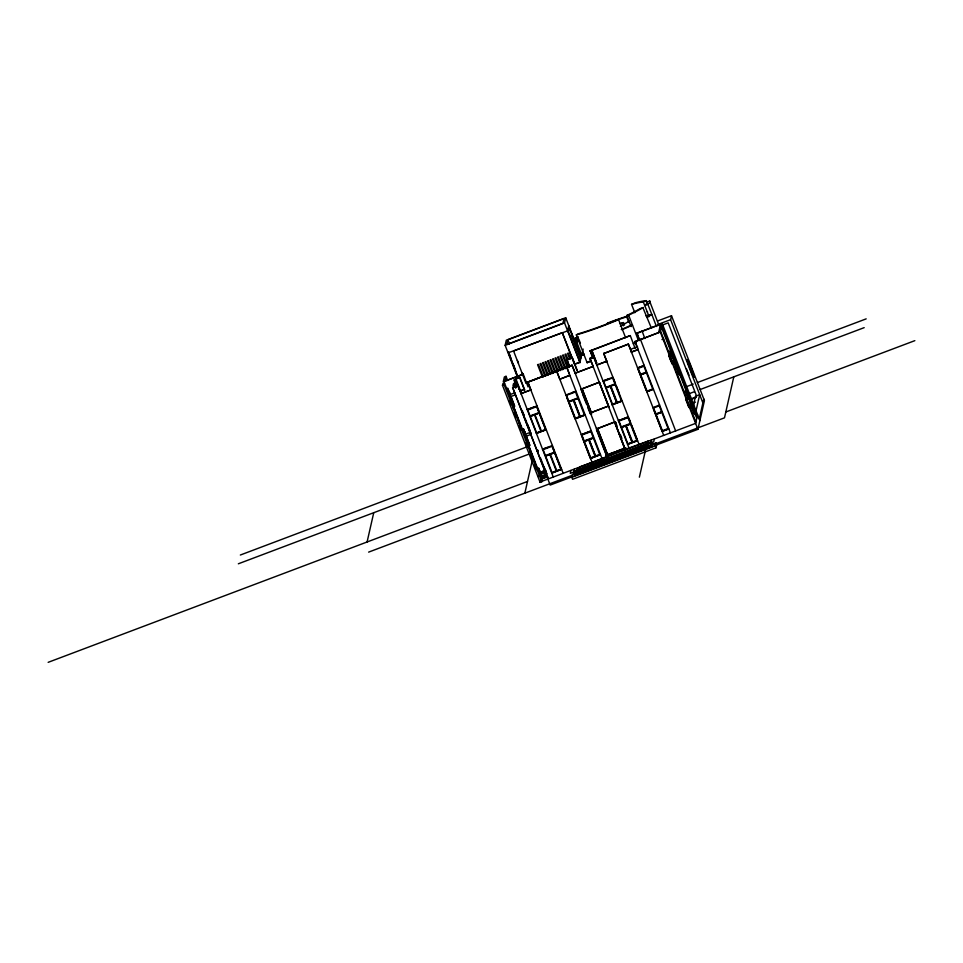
<?xml version="1.0" encoding="UTF-8"?>
<svg xmlns="http://www.w3.org/2000/svg" width="963" height="963" viewBox="0 0 963 963"><rect width="100%" height="100%" fill="white"/><g stroke="black" fill="none" stroke-linecap="round" stroke-linejoin="round"><path stroke-width="1.44" d="M575.284 373.488L572.022 365.073L566.689 367.084L601.995 458.484M670.38 432.772L634.954 341.769L640.395 339.265L675.641 430.918M367.084 541.988L373.74 512.713M517.36 376.846L505.142 345.332L506.309 340.168L565.702 317.754L581.158 357.586M507.922 339.783L506.863 344.453L562.922 323.303L563.981 318.633L507.922 339.783L509.463 343.743M508.32 352.771L567.604 330.851L568.772 325.687M508.404 352.41L517.468 376.352M508.464 352.157L517.552 375.991M542.169 480.152L541.808 481.765L540.147 482.391L502.481 385.284L502.842 383.671L504.504 383.045L541.639 478.767M541.808 481.765L504.143 384.658L504.504 383.045M523.258 374.138L503.24 381.914L504.371 376.93L506.044 376.304L504.961 381.047L523.258 374.138L528.097 387.006M507.585 390.978L507.983 389.221L514.134 405.074L513.736 406.831M509.74 392.254L509.126 394.938L514.687 392.832M516.276 386.512L514.35 379.783L519.815 377.267L514.374 379.771M572.696 476.577L550.186 485.075L512.629 387.475L517.95 385.477L553.231 476.974M514.627 385.393L515.181 382.949L513.52 383.575L512.954 386.019L514.627 385.393L515.711 388.197M521.212 393.891L515.759 380.277L516.012 379.157L520.911 391.772M512.785 407.674L513.303 406.037L512.641 406.29M518.612 389.172L518.84 388.197M563.186 473.351L527.82 382.191L566.34 367.228M522.355 410.37L522.054 411.683L522.728 411.43M521.705 429.667L521.874 428.92M521.814 429.63L515.638 412.537M527.086 409.648L537.065 405.88M522.957 430.605L523.354 428.86L521.693 429.486M525.112 431.893L524.498 434.578L530.059 432.471M530.083 415.896L539.051 412.609M534.501 414.884L540.857 431.135M534.995 414.704L541.362 430.955M536.764 406.555L545.576 429.45L536.596 432.844L527.76 410.045L536.752 406.591L545.588 429.39M528.109 446.844L528.506 445.087M531.203 433.157L530.902 434.469L525.268 436.552M528.157 447.314L528.518 445.737L530.818 451.671M528.326 447.253L528.675 445.664L528.013 445.917M529.108 446.471L529.506 444.713L523.354 428.86M536.307 433.422L546.298 429.654M524.847 493.164L532.166 460.964M579.979 362.75L564.535 322.918L565.702 317.754M537.727 449.998L537.438 451.322L538.1 451.069M592.016 462.252L556.662 371.092L559.924 379.506M537.089 469.306L531.01 452.177M530.914 452.213L537.33 469.294L534.682 462.481M568.483 332.343L569.434 328.154M542.458 449.276L552.437 445.508M538.329 470.245L538.726 468.487L537.065 469.113M571.565 333.643L571.228 335.1L580.629 359.343L579.955 362.317L574.417 364.399M569.506 367.011L566.894 359.512L572.215 357.502L577.114 370.117M547.514 476.408L541.266 478.755L540.508 476.781L546.876 473.832M545.455 455.535L554.423 452.237M540.147 482.391L540.508 480.778M697.573 414.704L695.599 423.383L541.904 481.331L541.411 478.178M576.56 343.105L575.104 338.109L578.426 336.857M549.873 454.524L556.229 470.775M552.136 446.194L560.947 469.089L551.968 472.472L543.132 449.685L552.136 446.194L560.972 468.981M577.006 370.611L572.215 357.502M576.584 338.266L575.38 343.562L577.042 342.936L578.257 337.64L574.923 338.892M550.367 454.331L556.734 470.582M546.274 474.109L546.575 472.797M602.994 446.615L596.554 430.016L596.807 428.884L607.268 456.715L572.022 365.073M565.847 395.023L575.826 391.255L572.082 392.663M547.875 479.129L548.32 477.179M568.82 401.366L577.812 397.972M580.966 357.875L581.58 355.191M583.157 349.051L582.266 353.012L583.036 354.986M573.262 400.259L579.618 416.51M561.67 469.294L551.667 473.158L560.418 469.763M582.784 394.529L581.435 389.245L591.101 414.162L581.243 388.847M592.811 358.116L590.187 350.725L630.284 335.593L635.123 348.462M617.054 426.007L615.441 421.854L615.188 422.986L625.228 449.938L589.982 358.284L593.762 357.092L597.024 365.507M629.116 448.252L593.762 357.092M570.915 470.438L570.252 473.363L653.696 441.873L654.359 438.947M581.195 434.746L591.198 430.882L582.471 434.181M651.722 444.485L655.899 442.908L656.67 444.894L656.008 447.819L572.552 479.309L571.793 477.323L572.455 474.398L651.253 444.629L651.807 442.186L573.695 471.617L574.249 469.186M575.007 471.16L574.454 473.603L575.224 475.59L652.011 446.603L652.577 444.172L651.807 442.186M577.896 471.858L577.126 469.872L577.571 467.922L578.342 469.908L577.896 471.858L648.027 445.388L648.472 443.437L647.702 441.463L647.268 443.413L648.027 445.388M639.095 444.485L603.681 353.565L628.358 344.032L631.62 352.446M584.216 440.91L593.208 437.515M588.634 439.898L594.99 456.149M590.873 431.665L581.893 435.059L590.728 457.846L599.732 454.355L590.897 431.568M602.946 381.023L612.925 377.255M605.92 387.367L614.9 383.972M610.855 386.079L617.223 402.329M595.495 455.956L589.151 439.61L595.483 456.005M601.947 458.725L607.376 456.233L596.494 428.186M663.688 435.336L628.358 344.032M630.284 335.593L590.09 351.11M607.003 455.186L606.75 456.306L603.127 447.109M607.039 456.354L607.063 456.281A9.943 1.156 -21.2 0 0 616.332 451.623L616.344 451.575M639.54 340.577L636.928 333.078L662.219 323.532L699.884 420.638M642.261 331.067L636.82 333.571M621.316 426.91L630.296 423.515M621.496 427.44L630.488 424.009L621.508 427.403M617.006 451.322L616.994 451.37A9.943 1.156 -21.2 0 0 625.697 449.252L625.697 449.252M626.227 425.706L632.595 441.957M627.972 417.665L618.992 421.06L627.828 443.847L636.832 440.356L627.996 417.569M628.297 416.883L618.294 420.747L627.057 417.352M640.551 374.21L646.185 372.175M643.874 366.229L638.216 368.36L647.064 391.159L652.733 388.92L643.898 366.133M627.575 444.292L637.53 440.669L627.539 444.437M646.378 372.669L640.72 374.812L646.39 372.621M632.089 442.186L625.757 425.802L632.089 442.149M646.775 391.736L653.432 389.233L648.111 391.243M640.335 339.518L660.305 331.982L634.954 341.769M660.522 331.007L661.425 327.047L659.763 327.673L658.861 331.633L660.522 331.007L695.876 422.167M697.007 417.232L661.641 326.072L662.219 323.532M663.375 339.903L663.591 338.928L661.954 339.554M664.494 334.968L664.723 333.992M702.894 402.931L670.597 319.68L671.5 315.72L657.476 321.016M652.902 407.698L659.607 404.942M639.372 477.179L646.137 447.398M655.923 413.849L661.557 411.815M669.742 354.781L668.864 356.009L671.223 361.98M670.862 349.846L669.983 351.074L672.27 356.864M669.923 355.359L669.068 356.43M679.216 373.463L679.878 373.211L679.697 374.041L671.042 350.424M650.482 442.643L651.036 440.199M672.92 356.527L672.728 357.357L670.886 352.602M673.017 356.491L672.692 357.935L673.546 356.864L672.872 357.117M672.607 362.293L671.753 363.376M672.824 362.714L671.933 363.942M656.008 447.819L655.237 445.845L655.899 442.908M662.147 431.376L668.804 428.872M662.436 430.786L653.588 407.999L659.27 405.772L668.105 428.559L662.46 430.69M679.553 373.331L679.264 374.198L672.92 357.851L673.354 356.37L672.68 356.611M686.246 389.485L685.355 390.713L688.677 399.176M690.242 403.196L694.407 413.921L695.262 412.85L695.069 413.681L686.414 390.051M686.306 399.91L686.655 398.381M686.836 398.947L685.981 400.03L688.665 406.964L689.52 405.892L688.858 406.145M688.389 396.13L688.064 397.575L688.918 396.491L688.244 396.744M688.485 396.66L694.636 413.837L686.27 391.652M688.389 397.454L688.726 395.998L688.051 396.25M693.191 406.47L695.515 396.25L699.692 394.674L696.044 410.732M699.246 418.989L703.797 398.983M655.707 445.255L697.91 429.329L704.435 400.632L671.5 315.72M733.794 376.846L724.489 417.834L368.624 552.124M647.918 304.428L648.701 303.766A49.895 5.826 -21.2 0 0 649.772 301.022L646.474 302.334A46.332 5.405 -21.2 0 1 645.487 304.886L644.765 305.5L647.918 304.428L656.477 326.493M651.518 328.359L642.935 307.751A49.895 5.826 -21.2 0 1 628.61 315.154L626.793 315.479L631.114 326.613M587.153 362.798L576.331 334.907L578.185 333.836A46.332 5.405 -21.2 0 0 616.994 319.836L618.583 319.62L625.613 337.724M620.365 326.325L629.248 321.161M590.909 360.439L587.105 362.654A52.616 6.139 -21.2 0 0 591.234 361.426M620.69 323.761A19.97 2.335 -21.2 0 1 622.279 323.279L623.494 322.581L624.493 325.157M634.81 312.71L631.559 304.356L635.448 302.731A49.895 5.826 -21.2 0 1 645.704 300.709L646.402 300.661L647.485 303.441M631.559 304.356L633.124 303.947A46.332 5.405 -21.2 0 1 642.67 302.045L646.402 300.661M618.583 319.62L618.077 319.848A49.895 5.826 -21.2 0 1 576.331 334.907M505.142 345.332L564.535 322.918M657.982 324.435L670.597 319.68M566.786 359.993L572.106 357.983M579.919 355.829L584.336 354.155M502.481 385.284L504.143 384.658M514.098 380.903L515.759 380.277M662.604 324.964L668.19 322.858L696.442 395.721M661.641 326.072L659.98 326.698L660.498 324.411L642.201 331.308L644.861 338.567M574.863 364.014L580.015 362.064M525.894 382.708L570.252 365.976M512.521 387.969L517.841 385.958M527.82 382.191L556.602 371.333M566.581 367.565L571.902 365.555M589.874 358.778L593.702 357.333M603.681 353.565L628.309 344.273M636.013 342.515L633.293 343.755L635.953 342.756M521.645 390.208L524.426 389.16L520.658 391.026M630.633 349.304L637.53 346.704M509.896 396.912L515.458 394.818M569.711 375.245L559.672 379.266L569.663 375.498M631.439 351.964L638.084 349.449M631.379 352.205L638.036 349.689M670.188 351.495L670.85 351.254M514.952 412.224L515.614 411.983M515.133 412.73L515.807 412.477M521.85 411.261L522.512 411.008M528.338 409.167L534.573 406.819M581.183 389.1L599.155 382.311L581.134 389.341M604.198 380.541L607.942 379.133M581.183 390.376L582.097 388.992L591.764 413.909M600.479 383.093L599.817 383.346L608.941 406.868M672.499 357.442L673.161 357.189M521.477 429.077L522.151 428.824M521.308 429.823L521.97 429.57L515.542 412.573M521.296 429.907L521.958 429.654L518.636 421.457M679.421 373.885L680.095 373.632L679.204 374.86M537.559 432.953L545.046 430.124M576.319 418.327L585.059 415.029L575.055 418.893L566.93 397.815M240.341 555.025L527.243 446.76M686.162 386.789L693.191 384.129M697.417 382.54L866.182 318.861M685.56 391.134L686.234 390.882M530.324 451.864L530.986 451.611M537.222 450.901L537.896 450.648M238.343 563.8L528.531 454.295M688.81 393.819L694.431 391.7M700.053 389.57L864.184 327.649M543.71 448.806L547.453 447.398M613.142 422.468L596.506 428.98L614.466 422.191M596.554 430.016L597.469 428.631L607.677 454.933L597.481 428.415M615.188 422.986L615.851 422.733M687.871 397.081L688.533 396.828M690.543 399.055L696.02 396.985M690.507 399.609L696.008 397.526M692.698 403.16L695.467 402.113M689.063 406.567L689.737 406.314L688.846 407.542M536.848 468.704L537.523 468.463M536.668 469.547L537.354 469.21M694.805 413.524L695.467 413.271L694.576 414.499M545.202 470.365L540.327 472.207L538.69 468.006M539.605 472.701L545.901 470.329M539.497 474.35L546.105 471.858M539.762 474.699L545.985 472.351M537.836 476.444L539.497 475.818L540.267 472.448L538.726 468.487M48.15 662.339L527.507 481.452M540.508 476.781L546.743 474.422M591.691 457.967L600.431 454.668L590.427 458.532L582.302 437.455M663.483 430.87L667.467 429.366M542.651 477.708L546.394 476.288M541.134 479.345L547.381 476.986M607.099 454.777L615.08 451.755M616.753 451.129L624.987 448.024M605.691 455.619L625.998 447.939M626.203 449.035L648.725 440.849M548.657 478.394L547.983 478.647L513.171 388.883M627.346 448.698L625.348 449.456L614.587 421.71M579.678 466.911L601.959 458.629M725.813 411.983L914.85 340.649M577.126 469.872L647.268 443.413M571.793 477.323L655.237 445.845M628.225 316.346A46.453 5.417 -21.2 0 0 626.684 316.827L625.757 317.116A46.332 5.405 -21.2 0 0 607.328 323.604L607.436 323.111A49.895 5.826 -21.2 0 1 627.25 316.141M643.416 307.462L640.13 308.593A46.332 5.405 -21.2 0 1 626.793 315.479M661.425 327.047L696.779 418.207M670.525 351.375L679.36 374.162M686.258 392.242L687.642 395.805M673.775 360.872L679.023 374.294M649.519 300.913L659.125 325.687M670.031 356.9L671.741 361.029M660.305 331.982L697.91 429.329M669.791 356.996L672.09 363.244M686.174 399.2L689.002 406.843M669.839 357.73L671.993 363.28M643.356 301.997L649.086 316.634M636.928 333.078L639.649 340.095M628.61 315.154L638.337 340.216M626.684 316.827L628.839 322.388M635.074 341.275L637.795 348.293M622.279 323.279L623.278 325.855M638.096 369.359L646.233 390.34M653.468 408.998L661.605 429.98M651.253 444.629L652.011 446.603M603.741 353.325L607.003 361.739M613.467 378.652L615.104 382.853M616.188 385.645L618.896 392.639M628.839 418.291L630.476 422.48M631.559 425.285L636.988 439.272M596.687 362.955L591.788 350.339L596.651 363.099M590.187 350.725L592.907 357.73M620.268 434.313L621.881 438.466M589.982 358.284L593.244 366.71M599.239 382.13L609.025 407.373M578.787 339.036L580.424 343.249M577.042 342.936L581.905 355.467M575.104 338.109L576.187 340.914M568.664 326.168L581.038 358.08M567.713 330.357L580.087 362.269M571.962 357.429L562.332 332.608L513.592 351.001L525.918 383.154M562.284 332.861L574.117 363.376M570.541 358.669L568.363 353.06L567.532 353.373L569.699 358.982M582.109 388.775L591.258 412.357M582.916 395.011L586.551 404.219M587.755 407.469L590.307 413.909M568.038 359.608L565.859 353.999L565.028 354.312L569.615 366.518M568.266 367.565L563.367 354.938L562.536 355.251L567.436 367.878M566.689 367.084L569.41 374.089M565.775 368.504L560.875 355.877L560.045 356.202L564.932 368.817M563.271 369.443L558.384 356.828L557.541 357.141L562.44 369.756M560.779 370.382L555.88 357.767L555.049 358.08L559.948 370.707M558.287 371.333L553.388 358.705L552.557 359.018L557.457 371.646M555.783 372.272L550.896 359.644L550.066 359.957L554.953 372.585M553.292 373.211L548.392 360.595L547.562 360.908L552.461 373.524M550.8 374.15L545.901 361.534L545.07 361.847L549.969 374.463M548.296 375.101L543.409 362.473L542.578 362.786L547.466 375.414M545.804 376.039L540.905 363.412L540.074 363.725L544.974 376.352M543.313 376.978L538.413 364.351L537.583 364.676L542.482 377.291M527.88 381.95L531.143 390.364M517.396 360.415L518.491 363.244M522.199 372.813L523.33 375.726M519.815 377.267L524.715 389.895M519.707 377.761L524.594 390.388M508.548 351.796L510.643 357.586M513.339 364.52L515.482 370.069M514.35 379.783L515.47 382.576M515.181 382.949L516.806 387.162M523.017 412.682L524.402 416.257M527.7 424.743L530.336 431.556M544.131 467.115L545.72 471.196M522.921 412.718L524.305 416.293M524.955 417.978L531.299 434.325M540.327 457.606L546.671 473.965M506.044 376.304L507.67 380.517M507.682 388.065L509.86 393.674M510.944 396.479L514.76 406.29M523.463 428.728L525.088 432.941M526.183 435.745L529.987 445.568M515.446 412.044L513.135 406.097L515.349 412.08M528.41 445.773L530.721 451.719M515.47 413.283L517.203 417.4M530.842 452.923L533.634 459.76M529.879 451.274L531.444 455.294M514.362 413.223L515.915 417.244M509.511 400.849L511.04 404.821M514.242 413.055L515.867 417.256M519.117 425.646L520.754 429.835M525.906 443.124L527.447 447.097M530.697 455.487L532.322 459.688M534.501 465.273L536.126 469.475M689.027 375.209A9.474 0.734 69.3 0 1 686.414 368.673M619.931 323.64A21.342 2.492 -21.2 0 1 623.494 322.581M645.848 315.792A46.308 4.779 -22.2 0 1 649.893 315.298M647.196 311.904A46.393 5.417 -21.2 0 1 647.533 311.892M647.256 317.369A50.618 5.91 -21.2 0 0 651.758 314.335L648.605 315.407A46.585 5.441 -21.2 0 1 646.775 316.731M520.971 393.638L530.95 389.871L520.971 393.638M530.276 416.389L539.256 413.007L530.276 416.413M545.648 456.029L554.628 452.634L545.636 456.065M566.545 395.324L575.525 391.929L584.336 414.824L575.356 418.207L566.545 395.324M575.031 373.235L593.003 366.458L575.031 373.235M569.037 401.764L578.017 398.369L569.037 401.788M573.779 399.97L580.099 416.425L573.779 399.97M596.831 365.013L606.81 361.245L596.831 365.013M590.415 412.874L608.375 406.097L590.415 412.874M584.409 441.403L593.401 438.009L584.397 441.439M603.632 381.324L612.624 377.929L621.436 400.825L612.456 404.207L603.632 381.324M606.136 387.764L615.116 384.381L606.136 387.788M610.373 386.163L616.693 402.606L610.373 386.163M612.167 404.797L622.158 401.029L612.167 404.797M637.554 367.962L644.199 365.446L637.554 367.962M656.116 414.343L661.774 412.212L656.104 414.391M686.402 399.115L688.906 406.88L686.402 399.115M632.462 325.061L630.645 325.386A45.454 5.309 -21.2 0 1 621.304 329.551L622.435 329.527A49.318 5.754 -21.2 0 0 632.462 325.061M688.148 363.207A9.474 0.734 69.3 0 0 693.974 377.303A9.474 0.734 69.3 0 0 690.17 364.989A9.474 0.734 69.3 0 0 688.148 363.207"/></g></svg>
